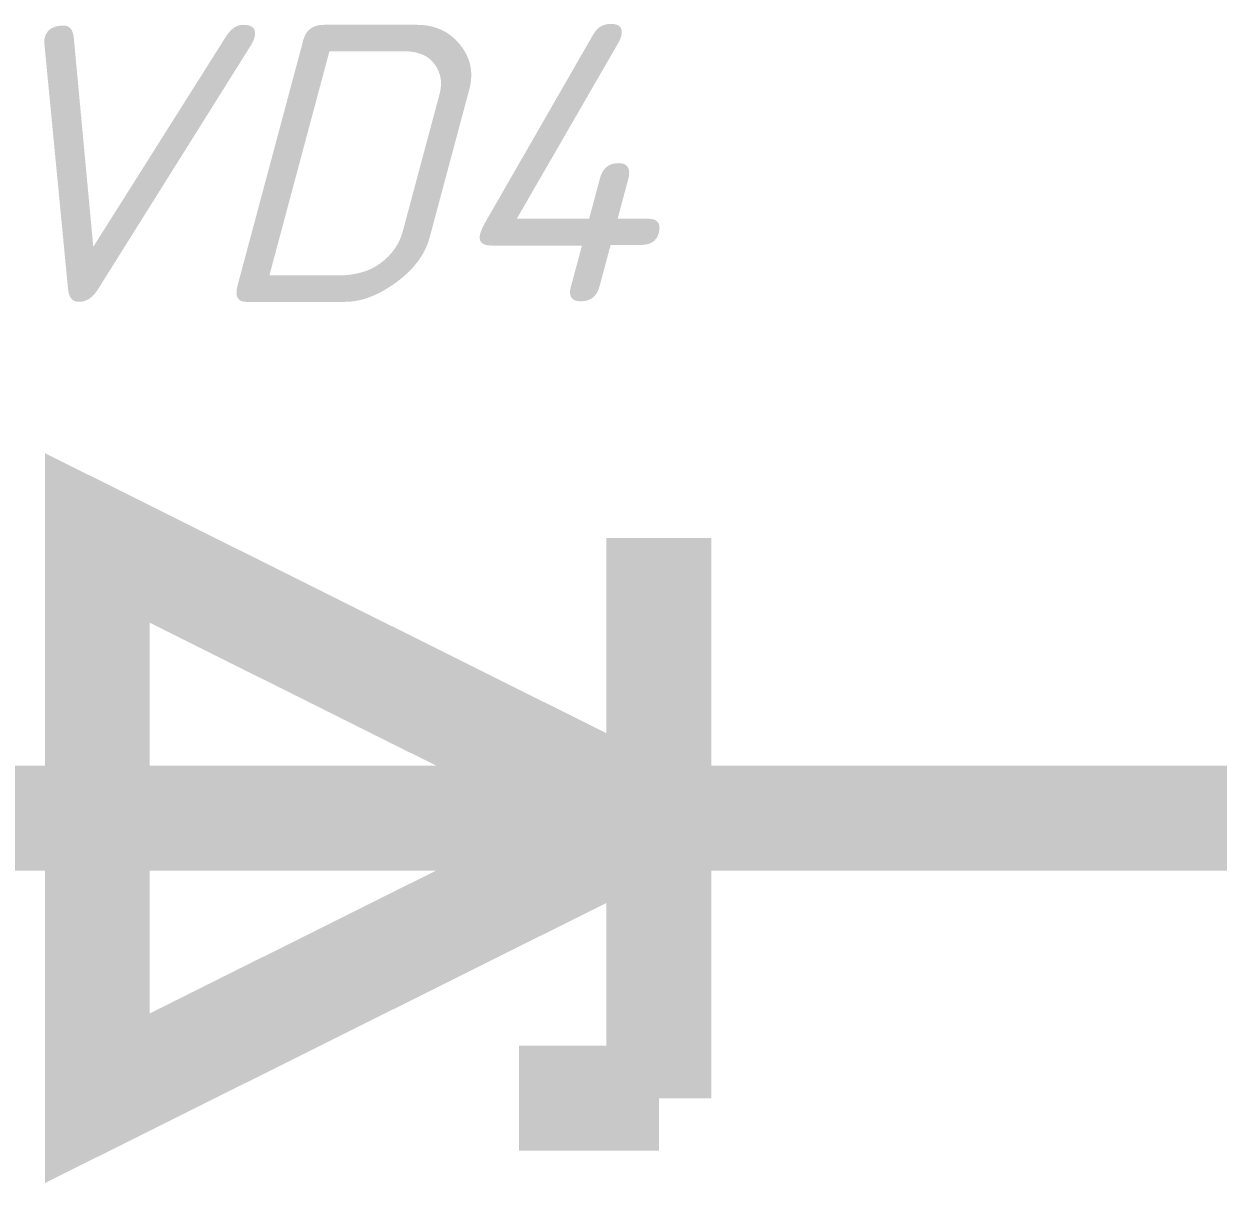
# Model space of a CAD drawing. Header units: inches. Extents: x 0 to 841, y 0 to 594.
# Drawn here: x 152.49 to 161.02, y 534.89 to 543.16 of the extents above; entities that cross this region are included whole.
import ezdxf

# ---------------------------------------------------------------- set-up
doc = ezdxf.new("R2010")
doc.units = ezdxf.units.IN
doc.layers.add('Sheet', color=255, linetype='Continuous')
doc.styles.get("Standard").update_dxf_attribs({"font": 'isocpeui.ttf'})

msp = doc.modelspace()

# ---------------------------------------------------------------- linework, layer by layer
at = {"layer": 'Sheet'}
msp.add_lwpolyline([(157.025, 537.4927, 0.7493, 0.7493, 0), (153.0163, 535.4939, 0.7493, 0.7493, 0), (153.0163, 539.4916, 0.7493, 0.7493, 0), (157.025, 537.4927, 0.7493, 0.7493, 0)], format="xyseb", close=True, dxfattribs=at)
for points in [[(157.025, 539.4916, 0.7493, 0.7493, 0), (157.025, 535.4939, 0.7493, 0.7493, 0)], [(147.5253, 537.4927, 0.7493, 0.7493, 0), (162.5159, 537.4927, 0.7493, 0.7493, 0)], [(152.5222, 537.4927, 0.2997, 0.2997, 0), (147.5253, 537.4927, 0.2997, 0.2997, 0)], [(157.5191, 537.4927, 0.2997, 0.2997, 0), (162.5159, 537.4927, 0.2997, 0.2997, 0)], [(157.025, 535.4939, 0.7493, 0.7493, 0), (156.0256, 535.4939, 0.7493, 0.7493, 0)]]:
    msp.add_lwpolyline(points, format="xyseb", dxfattribs=at)

# ---------------------------------------------------------------- texts
msp.add_text('VD4', height=1.97641, dxfattribs=at).set_placement((151.9944, 541.176))

doc.saveas('drawing.dxf')
